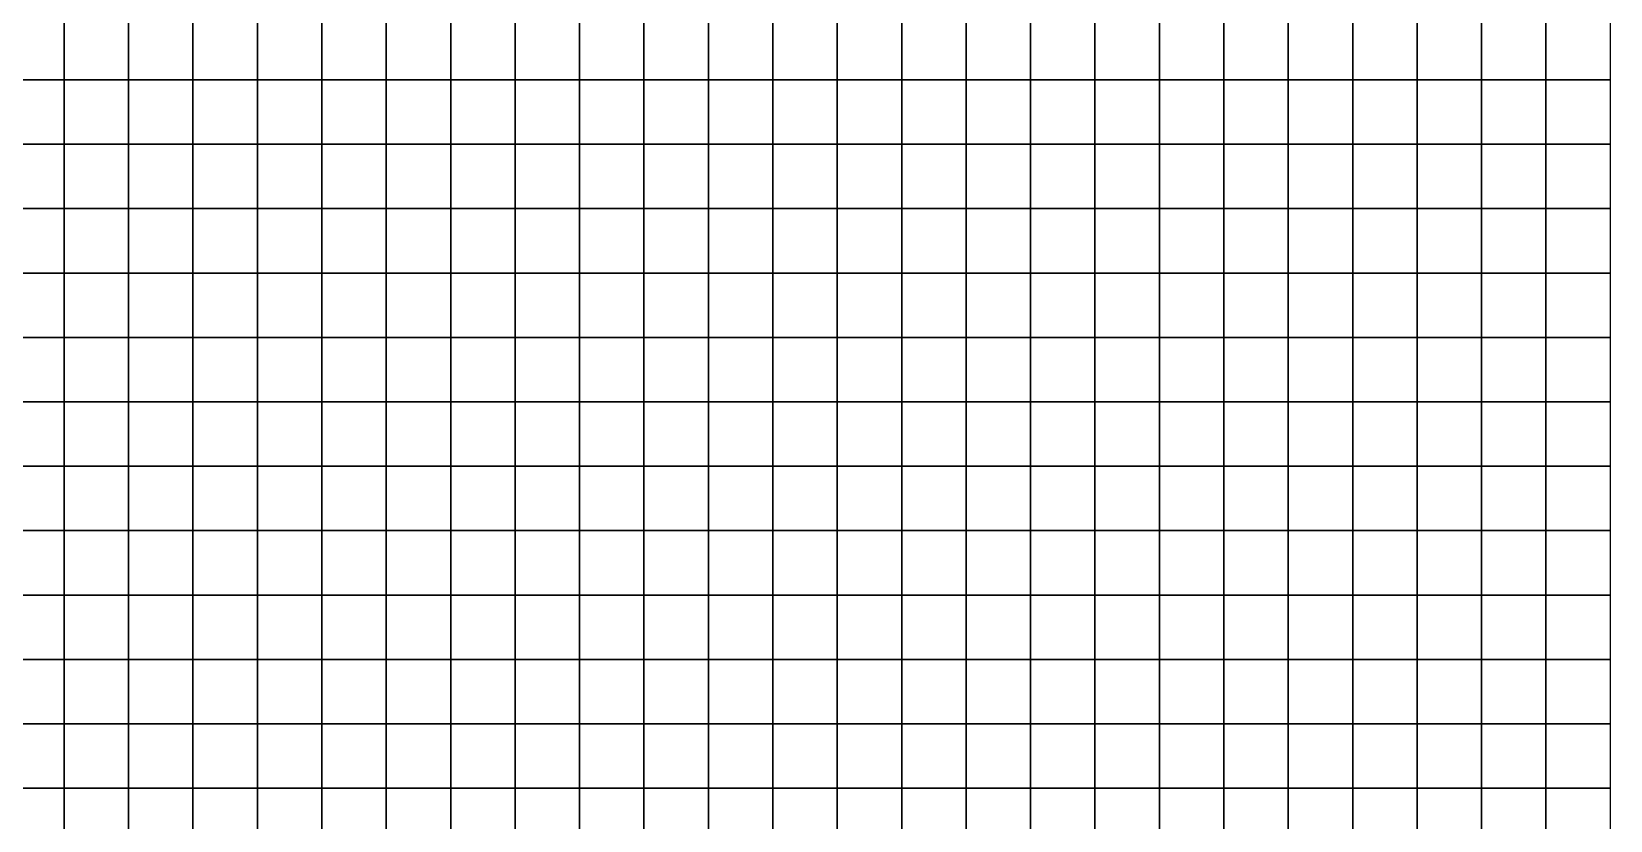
# Model space of a CAD drawing. Extents: x -32000 to 32000, y -32000 to 32000.
# Drawn here: x 16317 to 32000, y 320 to 8160 of the extents above; entities that cross this region are included whole.
import ezdxf

# ---------------------------------------------------------------- set-up
doc = ezdxf.new("R2010")
doc.units = 0

msp = doc.modelspace()

# ---------------------------------------------------------------- linework, layer by layer
at = {"color": 1}
for points in [[(16000, 7680, 3093.4929), (16640, 7680, 2889.9832), (16640, 8320, 2505.9417), (16000, 8320, 2800.2703)], [(16640, 7680, 2889.9832), (17280, 7680, 3059.7493), (17280, 8320, 2674.0786), (16640, 8320, 2505.9417)], [(17280, 7680, 3059.7493), (17920, 7680, 3269.8997), (17920, 8320, 2942.8486), (17280, 8320, 2674.0786)], [(17920, 7680, 3269.8997), (18559.9961, 7680, 3678.865), (18559.9961, 8320, 3492.8311), (17920, 8320, 2942.8486)], [(18559.9961, 7680, 3678.865), (19199.9961, 7680, 3844.0056), (19199.9961, 8320, 3771.1082), (18559.9961, 8320, 3492.8311)], [(19199.9961, 7680, 3844.0056), (19840, 7680, 3433.916), (19840, 8320, 3321.3596), (19199.9961, 8320, 3771.1082)], [(19840, 7680, 3433.916), (20480, 7680, 2973.2539), (20480, 8320, 2767.0532), (19840, 8320, 3321.3596)], [(20480, 7680, 2973.2539), (21120, 7680, 2612.6199), (21120, 8320, 2529.574), (20480, 8320, 2767.0532)], [(21120, 7680, 2612.6199), (21760, 7680, 2543.7842), (21760, 8320, 2479.6438), (21120, 8320, 2529.574)], [(21760, 7680, 2543.7842), (22399.9961, 7680, 2499.4197), (22399.9961, 8320, 2449.3975), (21760, 8320, 2479.6438)], [(22399.9961, 7680, 2499.4197), (23039.9961, 7680, 2487.6443), (23039.9961, 8320, 2443.6008), (22399.9961, 8320, 2449.3975)], [(23039.9961, 7680, 2487.6443), (23680, 7680, 2480.4419), (23680, 8320, 2433.7695), (23039.9961, 8320, 2443.6008)], [(23680, 7680, 2480.4419), (24320, 7680, 2464.709), (24320, 8320, 2423.9792), (23680, 8320, 2433.7695)], [(24320, 7680, 2464.709), (24960, 7680, 2455.1736), (24960, 8320, 2414.8928), (24320, 8320, 2423.9792)], [(24960, 7680, 2455.1736), (25600, 7680, 2446.0779), (25600, 8320, 2402.8506), (24960, 8320, 2414.8928)], [(25600, 7680, 2446.0779), (26239.9961, 7680, 2438.7766), (26239.9961, 8320, 2387.8308), (25600, 8320, 2402.8506)], [(26239.9961, 7680, 2438.7766), (26879.9961, 7680, 2428.677), (26879.9961, 8320, 2379.2102), (26239.9961, 8320, 2387.8308)], [(26879.9961, 7680, 2428.677), (27520, 7680, 2414.4583), (27520, 8320, 2373.6824), (26879.9961, 8320, 2379.2102)], [(27520, 7680, 2414.4583), (28160, 7680, 2470.915), (28160, 8320, 2370.4824), (27520, 8320, 2373.6824)], [(28160, 7680, 2470.915), (28800, 7680, 2427.5305), (28800, 8320, 2367.2825), (28160, 8320, 2370.4824)], [(28800, 7680, 2427.5305), (29440, 7680, 2093.0466), (29440, 8320, 2089.7085), (28800, 8320, 2367.2825)], [(29440, 7680, 2093.0466), (30079.9961, 7680, 1810.8107), (30079.9961, 8320, 1858.1393), (29440, 8320, 2089.7085)], [(30079.9961, 7680, 1810.8107), (30719.9961, 7680, 1415.3365), (30719.9961, 8320, 1454.7866), (30079.9961, 8320, 1858.1393)], [(30719.9961, 7680, 1415.3365), (31359.9961, 7680, 927.0925), (31359.9961, 8320, 912.7002), (30719.9961, 8320, 1454.7866)], [(31359.9961, 7680, 927.0925), (32000, 7680), (32000, 8320), (31359.9961, 8320, 912.7002)], [(16000, 7040, 3649.9736), (16640, 7040, 3476.21), (16640, 7680, 2889.9832), (16000, 7680, 3093.4929)], [(16640, 7040, 3476.21), (17280, 7040, 3523.8762), (17280, 7680, 3059.7493), (16640, 7680, 2889.9832)], [(17280, 7040, 3523.8762), (17920, 7040, 3617.0581), (17920, 7680, 3269.8997), (17280, 7680, 3059.7493)], [(17920, 7040, 3617.0581), (18559.9961, 7040, 3828.3455), (18559.9961, 7680, 3678.865), (17920, 7680, 3269.8997)], [(18559.9961, 7040, 3828.3455), (19199.9961, 7040, 4100.8579), (19199.9961, 7680, 3844.0056), (18559.9961, 7680, 3678.865)], [(19199.9961, 7040, 4100.8579), (19840, 7040, 3877.3521), (19840, 7680, 3433.916), (19199.9961, 7680, 3844.0056)], [(19840, 7040, 3877.3521), (20480, 7040, 3337.9883), (20480, 7680, 2973.2539), (19840, 7680, 3433.916)], [(20480, 7040, 3337.9883), (21120, 7040, 2783.8218), (21120, 7680, 2612.6199), (20480, 7680, 2973.2539)], [(21120, 7040, 2783.8218), (21760, 7040, 2633.0178), (21760, 7680, 2543.7842), (21120, 7680, 2612.6199)], [(21760, 7040, 2633.0178), (22399.9961, 7040, 2675.5576), (22399.9961, 7680, 2499.4197), (21760, 7680, 2543.7842)], [(22399.9961, 7040, 2675.5576), (23039.9961, 7040, 2700.1135), (23039.9961, 7680, 2487.6443), (22399.9961, 7680, 2499.4197)], [(23039.9961, 7040, 2700.1135), (23680, 7040, 2646.804), (23680, 7680, 2480.4419), (23039.9961, 7680, 2487.6443)], [(23680, 7040, 2646.804), (24320, 7040, 2537.5339), (24320, 7680, 2464.709), (23680, 7680, 2480.4419)], [(24320, 7040, 2537.5339), (24960, 7040, 2480.5693), (24960, 7680, 2455.1736), (24320, 7680, 2464.709)], [(24960, 7040, 2480.5693), (25600, 7040, 2471.0068), (25600, 7680, 2446.0779), (24960, 7680, 2455.1736)], [(25600, 7040, 2471.0068), (26239.9961, 7040, 2454.9521), (26239.9961, 7680, 2438.7766), (25600, 7680, 2446.0779)], [(26239.9961, 7040, 2454.9521), (26879.9961, 7040, 2433.9258), (26879.9961, 7680, 2428.677), (26239.9961, 7680, 2438.7766)], [(26879.9961, 7040, 2433.9258), (27520, 7040, 2417.6582), (27520, 7680, 2414.4583), (26879.9961, 7680, 2428.677)], [(27520, 7040, 2417.6582), (28160, 7040, 2544.4097), (28160, 7680, 2470.915), (27520, 7680, 2414.4583)], [(28160, 7040, 2544.4097), (28800, 7040, 2542.0535), (28800, 7680, 2427.5305), (28160, 7680, 2470.915)], [(28800, 7040, 2542.0535), (29440, 7040, 2142.78), (29440, 7680, 2093.0466), (28800, 7680, 2427.5305)], [(29440, 7040, 2142.78), (30079.9961, 7040, 1770.405), (30079.9961, 7680, 1810.8107), (29440, 7680, 2093.0466)], [(30079.9961, 7040, 1770.405), (30719.9961, 7040, 1396.478), (30719.9961, 7680, 1415.3365), (30079.9961, 7680, 1810.8107)], [(30719.9961, 7040, 1396.478), (31359.9961, 7040, 932.2003), (31359.9961, 7680, 927.0925), (30719.9961, 7680, 1415.3365)], [(31359.9961, 7040, 932.2003), (32000, 7040), (32000, 7680), (31359.9961, 7680, 927.0925)], [(16000, 6399.9961, 4071.1792), (16640, 6399.9961, 3935.9023), (16640, 7040, 3476.21), (16000, 7040, 3649.9736)], [(16640, 6399.9961, 3935.9023), (17280, 6399.9961, 3857.561), (17280, 7040, 3523.8762), (16640, 7040, 3476.21)], [(17280, 6399.9961, 3857.561), (17920, 6399.9961, 3893.5593), (17920, 7040, 3617.0581), (17280, 7040, 3523.8762)], [(17920, 6399.9961, 3893.5593), (18559.9961, 6399.9961, 4115.1021), (18559.9961, 7040, 3828.3455), (17920, 7040, 3617.0581)], [(18559.9961, 6399.9961, 4115.1021), (19199.9961, 6399.9961, 4505.5498), (19199.9961, 7040, 4100.8579), (18559.9961, 7040, 3828.3455)], [(19199.9961, 6399.9961, 4505.5498), (19840, 6399.9961, 4360.0488), (19840, 7040, 3877.3521), (19199.9961, 7040, 4100.8579)], [(19840, 6399.9961, 4360.0488), (20480, 6399.9961, 3848.1079), (20480, 7040, 3337.9883), (19840, 7040, 3877.3521)], [(20480, 6399.9961, 3848.1079), (21120, 6399.9961, 3205.0999), (21120, 7040, 2783.8218), (20480, 7040, 3337.9883)], [(21120, 6399.9961, 3205.0999), (21760, 6399.9961, 2838.5352), (21760, 7040, 2633.0178), (21120, 7040, 2783.8218)], [(21760, 6399.9961, 2838.5352), (22399.9961, 6399.9961, 2995.8857), (22399.9961, 7040, 2675.5576), (21760, 7040, 2633.0178)], [(22399.9961, 6399.9961, 2995.8857), (23039.9961, 6399.9961, 3107.5286), (23039.9961, 7040, 2700.1135), (22399.9961, 7040, 2675.5576)], [(23039.9961, 6399.9961, 3107.5286), (23680, 6399.9961, 3026.5208), (23680, 7040, 2646.804), (23039.9961, 7040, 2700.1135)], [(23680, 6399.9961, 3026.5208), (24320, 6399.9961, 2818.9795), (24320, 7040, 2537.5339), (23680, 7040, 2646.804)], [(24320, 6399.9961, 2818.9795), (24960, 6399.9961, 2635.4087), (24960, 7040, 2480.5693), (24320, 7040, 2537.5339)], [(24960, 6399.9961, 2635.4087), (25600, 6399.9961, 2540.4968), (25600, 7040, 2471.0068), (24960, 7040, 2480.5693)], [(25600, 6399.9961, 2540.4968), (26239.9961, 6399.9961, 2447.3135), (26239.9961, 7040, 2454.9521), (25600, 7040, 2471.0068)], [(26239.9961, 6399.9961, 2447.3135), (26879.9961, 6399.9961, 2422.1836), (26879.9961, 7040, 2433.9258), (26239.9961, 7040, 2454.9521)], [(26879.9961, 6399.9961, 2422.1836), (27520, 6399.9961, 2458.6692), (27520, 7040, 2417.6582), (26879.9961, 7040, 2433.9258)], [(27520, 6399.9961, 2458.6692), (28160, 6399.9961, 2547.3301), (28160, 7040, 2544.4097), (27520, 7040, 2417.6582)], [(28160, 6399.9961, 2547.3301), (28800, 6399.9961, 2461.8828), (28800, 7040, 2542.0535), (28160, 7040, 2544.4097)], [(28800, 6399.9961, 2461.8828), (29440, 6399.9961, 2103.1179), (29440, 7040, 2142.78), (28800, 7040, 2542.0535)], [(29440, 6399.9961, 2103.1179), (30079.9961, 6399.9961, 1790.1945), (30079.9961, 7040, 1770.405), (29440, 7040, 2142.78)], [(30079.9961, 6399.9961, 1790.1945), (30719.9961, 6399.9961, 1544.521), (30719.9961, 7040, 1396.478), (30079.9961, 7040, 1770.405)], [(30719.9961, 6399.9961, 1544.521), (31359.9961, 6399.9961, 1285.8094), (31359.9961, 7040, 932.2003), (30719.9961, 7040, 1396.478)], [(31359.9961, 6399.9961, 1285.8094), (32000, 6399.9961), (32000, 7040), (31359.9961, 7040, 932.2003)], [(16000, 5760, 4041.813), (16640, 5760, 4077.7688), (16640, 6399.9961, 3935.9023), (16000, 6399.9961, 4071.1792)], [(16640, 5760, 4077.7688), (17280, 5760, 4175.4854), (17280, 6399.9961, 3857.561), (16640, 6399.9961, 3935.9023)], [(17280, 5760, 4175.4854), (17920, 5760, 4285.353), (17920, 6399.9961, 3893.5593), (17280, 6399.9961, 3857.561)], [(17920, 5760, 4285.353), (18559.9961, 5760, 4467.0156), (18559.9961, 6399.9961, 4115.1021), (17920, 6399.9961, 3893.5593)], [(18559.9961, 5760, 4467.0156), (19199.9961, 5760, 4683.2837), (19199.9961, 6399.9961, 4505.5498), (18559.9961, 6399.9961, 4115.1021)], [(19199.9961, 5760, 4683.2837), (19840, 5760, 4682.0244), (19840, 6399.9961, 4360.0488), (19199.9961, 6399.9961, 4505.5498)], [(19840, 5760, 4682.0244), (20480, 5760, 4345.1187), (20480, 6399.9961, 3848.1079), (19840, 6399.9961, 4360.0488)], [(20480, 5760, 4345.1187), (21120, 5760, 3626.7361), (21120, 6399.9961, 3205.0999), (20480, 6399.9961, 3848.1079)], [(21120, 5760, 3626.7361), (21760, 5760, 3104.1287), (21760, 6399.9961, 2838.5352), (21120, 6399.9961, 3205.0999)], [(21760, 5760, 3104.1287), (22399.9961, 5760, 3221.4409), (22399.9961, 6399.9961, 2995.8857), (21760, 6399.9961, 2838.5352)], [(22399.9961, 5760, 3221.4409), (23039.9961, 5760, 3350.2297), (23039.9961, 6399.9961, 3107.5286), (22399.9961, 6399.9961, 2995.8857)], [(23039.9961, 5760, 3350.2297), (23680, 5760, 3244.6201), (23680, 6399.9961, 3026.5208), (23039.9961, 6399.9961, 3107.5286)], [(23680, 5760, 3244.6201), (24320, 5760, 3125.0332), (24320, 6399.9961, 2818.9795), (23680, 6399.9961, 3026.5208)], [(24320, 5760, 3125.0332), (24960, 5760, 2948.4954), (24960, 6399.9961, 2635.4087), (24320, 6399.9961, 2818.9795)], [(24960, 5760, 2948.4954), (25600, 5760, 2649.6924), (25600, 6399.9961, 2540.4968), (24960, 6399.9961, 2635.4087)], [(25600, 5760, 2649.6924), (26239.9961, 5760, 2448.2747), (26239.9961, 6399.9961, 2447.3135), (25600, 6399.9961, 2540.4968)], [(26239.9961, 5760, 2448.2747), (26879.9961, 5760, 2502.2517), (26879.9961, 6399.9961, 2422.1836), (26239.9961, 6399.9961, 2447.3135)], [(26879.9961, 5760, 2502.2517), (27520, 5760, 2674.0056), (27520, 6399.9961, 2458.6692), (26879.9961, 6399.9961, 2422.1836)], [(27520, 5760, 2674.0056), (28160, 5760, 2652.4436), (28160, 6399.9961, 2547.3301), (27520, 6399.9961, 2458.6692)], [(28160, 5760, 2652.4436), (28800, 5760, 2376.219), (28800, 6399.9961, 2461.8828), (28160, 6399.9961, 2547.3301)], [(28800, 5760, 2376.219), (29440, 5760, 2242.3979), (29440, 6399.9961, 2103.1179), (28800, 6399.9961, 2461.8828)], [(29440, 5760, 2242.3979), (30079.9961, 5760, 2132.5361), (30079.9961, 6399.9961, 1790.1945), (29440, 6399.9961, 2103.1179)], [(30079.9961, 5760, 2132.5361), (30719.9961, 5760, 1912.3524), (30719.9961, 6399.9961, 1544.521), (30079.9961, 6399.9961, 1790.1945)], [(30719.9961, 5760, 1912.3524), (31359.9961, 5760, 1664.4063), (31359.9961, 6399.9961, 1285.8094), (30719.9961, 6399.9961, 1544.521)], [(31359.9961, 5760, 1664.4063), (32000, 5760), (32000, 6399.9961), (31359.9961, 6399.9961, 1285.8094)], [(16000, 5120, 3847.155), (16640, 5120, 3945.4441), (16640, 5760, 4077.7688), (16000, 5760, 4041.813)], [(16640, 5120, 3945.4441), (17280, 5120, 4170.5767), (17280, 5760, 4175.4854), (16640, 5760, 4077.7688)], [(17280, 5120, 4170.5767), (17920, 5120, 4388.7207), (17920, 5760, 4285.353), (17280, 5760, 4175.4854)], [(17920, 5120, 4388.7207), (18559.9961, 5120, 4561.521), (18559.9961, 5760, 4467.0156), (17920, 5760, 4285.353)], [(18559.9961, 5120, 4561.521), (19199.9961, 5120, 4657.1377), (19199.9961, 5760, 4683.2837), (18559.9961, 5760, 4467.0156)], [(19199.9961, 5120, 4657.1377), (19840, 5120, 4727.8794), (19840, 5760, 4682.0244), (19199.9961, 5760, 4683.2837)], [(19840, 5120, 4727.8794), (20480, 5120, 4634.7803), (20480, 5760, 4345.1187), (19840, 5760, 4682.0244)], [(20480, 5120, 4634.7803), (21120, 5120, 4118.7227), (21120, 5760, 3626.7361), (20480, 5760, 4345.1187)], [(21120, 5120, 4118.7227), (21760, 5120, 3530.6667), (21760, 5760, 3104.1287), (21120, 5760, 3626.7361)], [(21760, 5120, 3530.6667), (22399.9961, 5120, 3405.1963), (22399.9961, 5760, 3221.4409), (21760, 5760, 3104.1287)], [(22399.9961, 5120, 3405.1963), (23039.9961, 5120, 3555.5046), (23039.9961, 5760, 3350.2297), (22399.9961, 5760, 3221.4409)], [(23039.9961, 5120, 3555.5046), (23680, 5120, 3493.7729), (23680, 5760, 3244.6201), (23039.9961, 5760, 3350.2297)], [(23680, 5120, 3493.7729), (24320, 5120, 3464.7285), (24320, 5760, 3125.0332), (23680, 5760, 3244.6201)], [(24320, 5120, 3464.7285), (24960, 5120, 3234.2292), (24960, 5760, 2948.4954), (24320, 5760, 3125.0332)], [(24960, 5120, 3234.2292), (25600, 5120, 2768.8774), (25600, 5760, 2649.6924), (24960, 5760, 2948.4954)], [(25600, 5120, 2768.8774), (26239.9961, 5120, 2661.5813), (26239.9961, 5760, 2448.2747), (25600, 5760, 2649.6924)], [(26239.9961, 5120, 2661.5813), (26879.9961, 5120, 2856.0859), (26879.9961, 5760, 2502.2517), (26239.9961, 5760, 2448.2747)], [(26879.9961, 5120, 2856.0859), (27520, 5120, 3001.126), (27520, 5760, 2674.0056), (26879.9961, 5760, 2502.2517)], [(27520, 5120, 3001.126), (28160, 5120, 2916.228), (28160, 5760, 2652.4436), (27520, 5760, 2674.0056)], [(28160, 5120, 2916.228), (28800, 5120, 2617.3833), (28800, 5760, 2376.219), (28160, 5760, 2652.4436)], [(28800, 5120, 2617.3833), (29440, 5120, 2573.3738), (29440, 5760, 2242.3979), (28800, 5760, 2376.219)], [(29440, 5120, 2573.3738), (30079.9961, 5120, 2552.2219), (30079.9961, 5760, 2132.5361), (29440, 5760, 2242.3979)], [(30079.9961, 5120, 2552.2219), (30719.9961, 5120, 2302.4705), (30719.9961, 5760, 1912.3524), (30079.9961, 5760, 2132.5361)], [(30719.9961, 5120, 2302.4705), (31359.9961, 5120, 1976.4469), (31359.9961, 5760, 1664.4063), (30719.9961, 5760, 1912.3524)], [(31359.9961, 5120, 1976.4469), (32000, 5120), (32000, 5760), (31359.9961, 5760, 1664.4063)], [(16000, 4480, 3809.3091), (16640, 4480, 3837.9722), (16640, 5120, 3945.4441), (16000, 5120, 3847.155)], [(16640, 4480, 3837.9722), (17280, 4480, 4020.1926), (17280, 5120, 4170.5767), (16640, 5120, 3945.4441)], [(17280, 4480, 4020.1926), (17920, 4480, 4271.8853), (17920, 5120, 4388.7207), (17280, 5120, 4170.5767)], [(17920, 4480, 4271.8853), (18559.9961, 4480, 4446.2773), (18559.9961, 5120, 4561.521), (17920, 5120, 4388.7207)], [(18559.9961, 4480, 4446.2773), (19199.9961, 4480, 4609.9111), (19199.9961, 5120, 4657.1377), (18559.9961, 5120, 4561.521)], [(19199.9961, 4480, 4609.9111), (19840, 4480, 4790.0049), (19840, 5120, 4727.8794), (19199.9961, 5120, 4657.1377)], [(19840, 4480, 4790.0049), (20480, 4480, 4895.7217), (20480, 5120, 4634.7803), (19840, 5120, 4727.8794)], [(20480, 4480, 4895.7217), (21120, 4480, 4679.2905), (21120, 5120, 4118.7227), (20480, 5120, 4634.7803)], [(21120, 4480, 4679.2905), (21760, 4480, 4115.3359), (21760, 5120, 3530.6667), (21120, 5120, 4118.7227)], [(21760, 4480, 4115.3359), (22399.9961, 4480, 3749.45), (22399.9961, 5120, 3405.1963), (21760, 5120, 3530.6667)], [(22399.9961, 4480, 3749.45), (23039.9961, 4480, 3802.3091), (23039.9961, 5120, 3555.5046), (22399.9961, 5120, 3405.1963)], [(23039.9961, 4480, 3802.3091), (23680, 4480, 3851.4031), (23680, 5120, 3493.7729), (23039.9961, 5120, 3555.5046)], [(23680, 4480, 3851.4031), (24320, 4480, 3832.8354), (24320, 5120, 3464.7285), (23680, 5120, 3493.7729)], [(24320, 4480, 3832.8354), (24960, 4480, 3385.2749), (24960, 5120, 3234.2292), (24320, 5120, 3464.7285)], [(24960, 4480, 3385.2749), (25600, 4480, 2932.3325), (25600, 5120, 2768.8774), (24960, 5120, 3234.2292)], [(25600, 4480, 2932.3325), (26239.9961, 4480, 2940.6682), (26239.9961, 5120, 2661.5813), (25600, 5120, 2768.8774)], [(26239.9961, 4480, 2940.6682), (26879.9961, 4480, 3273.7615), (26879.9961, 5120, 2856.0859), (26239.9961, 5120, 2661.5813)], [(26879.9961, 4480, 3273.7615), (27520, 4480, 3307.2937), (27520, 5120, 3001.126), (26879.9961, 5120, 2856.0859)], [(27520, 4480, 3307.2937), (28160, 4480, 3245.5959), (28160, 5120, 2916.228), (27520, 5120, 3001.126)], [(28160, 4480, 3245.5959), (28800, 4480, 3128.6604), (28800, 5120, 2617.3833), (28160, 5120, 2916.228)], [(28800, 4480, 3128.6604), (29440, 4480, 2941.9602), (29440, 5120, 2573.3738), (28800, 5120, 2617.3833)], [(29440, 4480, 2941.9602), (30079.9961, 4480, 2937.4456), (30079.9961, 5120, 2552.2219), (29440, 5120, 2573.3738)], [(30079.9961, 4480, 2937.4456), (30719.9961, 4480, 2772.9287), (30719.9961, 5120, 2302.4705), (30079.9961, 5120, 2552.2219)], [(30719.9961, 4480, 2772.9287), (31359.9961, 4480, 2334.9968), (31359.9961, 5120, 1976.4469), (30719.9961, 5120, 2302.4705)], [(31359.9961, 4480, 2334.9968), (32000, 4480), (32000, 5120), (31359.9961, 5120, 1976.4469)], [(16000, 3840, 3810.6345), (16640, 3840, 3840.8691), (16640, 4480, 3837.9722), (16000, 4480, 3809.3091)], [(16640, 3840, 3840.8691), (17280, 3840, 4033.7422), (17280, 4480, 4020.1926), (16640, 4480, 3837.9722)], [(17280, 3840, 4033.7422), (17920, 3840, 4201.7861), (17920, 4480, 4271.8853), (17280, 4480, 4020.1926)], [(17920, 3840, 4201.7861), (18559.9961, 3840, 4237.5845), (18559.9961, 4480, 4446.2773), (17920, 4480, 4271.8853)], [(18559.9961, 3840, 4237.5845), (19199.9961, 3840, 4408.5073), (19199.9961, 4480, 4609.9111), (18559.9961, 4480, 4446.2773)], [(19199.9961, 3840, 4408.5073), (19840, 3840, 4700.5986), (19840, 4480, 4790.0049), (19199.9961, 4480, 4609.9111)], [(19840, 3840, 4700.5986), (20480, 3840, 4965.999), (20480, 4480, 4895.7217), (19840, 4480, 4790.0049)], [(20480, 3840, 4965.999), (21120, 3840, 5023.9526), (21120, 4480, 4679.2905), (20480, 4480, 4895.7217)], [(21120, 3840, 5023.9526), (21760, 3840, 4641.2642), (21760, 4480, 4115.3359), (21120, 4480, 4679.2905)], [(21760, 3840, 4641.2642), (22399.9961, 3840, 4249.1582), (22399.9961, 4480, 3749.45), (21760, 4480, 4115.3359)], [(22399.9961, 3840, 4249.1582), (23039.9961, 3840, 4029.2427), (23039.9961, 4480, 3802.3091), (22399.9961, 4480, 3749.45)], [(23039.9961, 3840, 4029.2427), (23680, 3840, 4104.2046), (23680, 4480, 3851.4031), (23039.9961, 4480, 3802.3091)], [(23680, 3840, 4104.2046), (24320, 3840, 4136.4966), (24320, 4480, 3832.8354), (23680, 4480, 3851.4031)], [(24320, 3840, 4136.4966), (24960, 3840, 3716.9507), (24960, 4480, 3385.2749), (24320, 4480, 3832.8354)], [(24960, 3840, 3716.9507), (25600, 3840, 3440.3369), (25600, 4480, 2932.3325), (24960, 4480, 3385.2749)], [(25600, 3840, 3440.3369), (26239.9961, 3840, 3386.1211), (26239.9961, 4480, 2940.6682), (25600, 4480, 2932.3325)], [(26239.9961, 3840, 3386.1211), (26879.9961, 3840, 3684.3572), (26879.9961, 4480, 3273.7615), (26239.9961, 4480, 2940.6682)], [(26879.9961, 3840, 3684.3572), (27520, 3840, 3636.2788), (27520, 4480, 3307.2937), (26879.9961, 4480, 3273.7615)], [(27520, 3840, 3636.2788), (28160, 3840, 3551.604), (28160, 4480, 3245.5959), (27520, 4480, 3307.2937)], [(28160, 3840, 3551.604), (28800, 3840, 3502.5891), (28800, 4480, 3128.6604), (28160, 4480, 3245.5959)], [(28800, 3840, 3502.5891), (29440, 3840, 3262.9543), (29440, 4480, 2941.9602), (28800, 4480, 3128.6604)], [(29440, 3840, 3262.9543), (30079.9961, 3840, 3234.6606), (30079.9961, 4480, 2937.4456), (29440, 4480, 2941.9602)], [(30079.9961, 3840, 3234.6606), (30719.9961, 3840, 3248.7095), (30719.9961, 4480, 2772.9287), (30079.9961, 4480, 2937.4456)], [(30719.9961, 3840, 3248.7095), (31359.9961, 3840, 3076.3064), (31359.9961, 4480, 2334.9968), (30719.9961, 4480, 2772.9287)], [(31359.9961, 3840, 3076.3064), (32000, 3840), (32000, 4480), (31359.9961, 4480, 2334.9968)], [(16000, 3200, 3850.5791), (16640, 3200, 3888.5032), (16640, 3840, 3840.8691), (16000, 3840, 3810.6345)], [(16640, 3200, 3888.5032), (17280, 3200, 4070.0298), (17280, 3840, 4033.7422), (16640, 3840, 3840.8691)], [(17280, 3200, 4070.0298), (17920, 3200, 4124.7007), (17920, 3840, 4201.7861), (17280, 3840, 4033.7422)], [(17920, 3200, 4124.7007), (18559.9961, 3200, 4127.9009), (18559.9961, 3840, 4237.5845), (17920, 3840, 4201.7861)], [(18559.9961, 3200, 4127.9009), (19199.9961, 3200, 4391.9727), (19199.9961, 3840, 4408.5073), (18559.9961, 3840, 4237.5845)], [(19199.9961, 3200, 4391.9727), (19840, 3200, 4760.6123), (19840, 3840, 4700.5986), (19199.9961, 3840, 4408.5073)], [(19840, 3200, 4760.6123), (20480, 3200, 4917.4121), (20480, 3840, 4965.999), (19840, 3840, 4700.5986)], [(20480, 3200, 4917.4121), (21120, 3200, 5079.186), (21120, 3840, 5023.9526), (20480, 3840, 4965.999)], [(21120, 3200, 5079.186), (21760, 3200, 4950.7349), (21760, 3840, 4641.2642), (21120, 3840, 5023.9526)], [(21760, 3200, 4950.7349), (22399.9961, 3200, 4674.605), (22399.9961, 3840, 4249.1582), (21760, 3840, 4641.2642)], [(22399.9961, 3200, 4674.605), (23039.9961, 3200, 4475.707), (23039.9961, 3840, 4029.2427), (22399.9961, 3840, 4249.1582)], [(23039.9961, 3200, 4475.707), (23680, 3200, 4434.3442), (23680, 3840, 4104.2046), (23039.9961, 3840, 4029.2427)], [(23680, 3200, 4434.3442), (24320, 3200, 4392.3398), (24320, 3840, 4136.4966), (23680, 3840, 4104.2046)], [(24320, 3200, 4392.3398), (24960, 3200, 4198.1602), (24960, 3840, 3716.9507), (24320, 3840, 4136.4966)], [(24960, 3200, 4198.1602), (25600, 3200, 4114.4248), (25600, 3840, 3440.3369), (24960, 3840, 3716.9507)], [(25600, 3200, 4114.4248), (26239.9961, 3200, 3945.1382), (26239.9961, 3840, 3386.1211), (25600, 3840, 3440.3369)], [(26239.9961, 3200, 3945.1382), (26879.9961, 3200, 3956.6306), (26879.9961, 3840, 3684.3572), (26239.9961, 3840, 3386.1211)], [(26879.9961, 3200, 3956.6306), (27520, 3200, 3868.5386), (27520, 3840, 3636.2788), (26879.9961, 3840, 3684.3572)], [(27520, 3200, 3868.5386), (28160, 3200, 3789.0664), (28160, 3840, 3551.604), (27520, 3840, 3636.2788)], [(28160, 3200, 3789.0664), (28800, 3200, 3646.9121), (28800, 3840, 3502.5891), (28160, 3840, 3551.604)], [(28800, 3200, 3646.9121), (29440, 3200, 3389.3481), (29440, 3840, 3262.9543), (28800, 3840, 3502.5891)], [(29440, 3200, 3389.3481), (30079.9961, 3200, 3355.8804), (30079.9961, 3840, 3234.6606), (29440, 3840, 3262.9543)], [(30079.9961, 3200, 3355.8804), (30719.9961, 3200, 3511.5317), (30719.9961, 3840, 3248.7095), (30079.9961, 3840, 3234.6606)], [(30719.9961, 3200, 3511.5317), (31359.9961, 3200, 3708.3477), (31359.9961, 3840, 3076.3064), (30719.9961, 3840, 3248.7095)], [(31359.9961, 3200, 3708.3477), (32000, 3200), (32000, 3840), (31359.9961, 3840, 3076.3064)], [(16000, 2559.9961, 3955.6191), (16640, 2559.9961, 3968.0752), (16640, 3200, 3888.5032), (16000, 3200, 3850.5791)], [(16640, 2559.9961, 3968.0752), (17280, 2559.9961, 4221.1782), (17280, 3200, 4070.0298), (16640, 3200, 3888.5032)], [(17280, 2559.9961, 4221.1782), (17920, 2559.9961, 4235.0317), (17920, 3200, 4124.7007), (17280, 3200, 4070.0298)], [(17920, 2559.9961, 4235.0317), (18559.9961, 2559.9961, 4173.6631), (18559.9961, 3200, 4127.9009), (17920, 3200, 4124.7007)], [(18559.9961, 2559.9961, 4173.6631), (19199.9961, 2559.9961, 4540.1689), (19199.9961, 3200, 4391.9727), (18559.9961, 3200, 4127.9009)], [(19199.9961, 2559.9961, 4540.1689), (19840, 2559.9961, 4894.5757), (19840, 3200, 4760.6123), (19199.9961, 3200, 4391.9727)], [(19840, 2559.9961, 4894.5757), (20480, 2559.9961, 4887.9805), (20480, 3200, 4917.4121), (19840, 3200, 4760.6123)], [(20480, 2559.9961, 4887.9805), (21120, 2559.9961, 5017.5796), (21120, 3200, 5079.186), (20480, 3200, 4917.4121)], [(21120, 2559.9961, 5017.5796), (21760, 2559.9961, 5029.8633), (21760, 3200, 4950.7349), (21120, 3200, 5079.186)], [(21760, 2559.9961, 5029.8633), (22399.9961, 2559.9961, 4893.6523), (22399.9961, 3200, 4674.605), (21760, 3200, 4950.7349)], [(22399.9961, 2559.9961, 4893.6523), (23039.9961, 2559.9961, 4870.9829), (23039.9961, 3200, 4475.707), (22399.9961, 3200, 4674.605)], [(23039.9961, 2559.9961, 4870.9829), (23680, 2559.9961, 4735.4131), (23680, 3200, 4434.3442), (23039.9961, 3200, 4475.707)], [(23680, 2559.9961, 4735.4131), (24320, 2559.9961, 4562.5596), (24320, 3200, 4392.3398), (23680, 3200, 4434.3442)], [(24320, 2559.9961, 4562.5596), (24960, 2559.9961, 4407.8223), (24960, 3200, 4198.1602), (24320, 3200, 4392.3398)], [(24960, 2559.9961, 4407.8223), (25600, 2559.9961, 4311.5986), (25600, 3200, 4114.4248), (24960, 3200, 4198.1602)], [(25600, 2559.9961, 4311.5986), (26239.9961, 2559.9961, 4114.9019), (26239.9961, 3200, 3945.1382), (25600, 3200, 4114.4248)], [(26239.9961, 2559.9961, 4114.9019), (26879.9961, 2559.9961, 3976.1929), (26879.9961, 3200, 3956.6306), (26239.9961, 3200, 3945.1382)], [(26879.9961, 2559.9961, 3976.1929), (27520, 2559.9961, 3945.5044), (27520, 3200, 3868.5386), (26879.9961, 3200, 3956.6306)], [(27520, 2559.9961, 3945.5044), (28160, 2559.9961, 3933.8174), (28160, 3200, 3789.0664), (27520, 3200, 3868.5386)], [(28160, 2559.9961, 3933.8174), (28800, 2559.9961, 3781.5662), (28800, 3200, 3646.9121), (28160, 3200, 3789.0664)], [(28800, 2559.9961, 3781.5662), (29440, 2559.9961, 3465.1118), (29440, 3200, 3389.3481), (28800, 3200, 3646.9121)], [(29440, 2559.9961, 3465.1118), (30079.9961, 2559.9961, 3359.0806), (30079.9961, 3200, 3355.8804), (29440, 3200, 3389.3481)], [(30079.9961, 2559.9961, 3359.0806), (30719.9961, 2559.9961, 3507.55), (30719.9961, 3200, 3511.5317), (30079.9961, 3200, 3355.8804)], [(30719.9961, 2559.9961, 3507.55), (31359.9961, 2559.9961, 3729.6375), (31359.9961, 3200, 3708.3477), (30719.9961, 3200, 3511.5317)], [(31359.9961, 2559.9961, 3729.6375), (32000, 2559.9961), (32000, 3200), (31359.9961, 3200, 3708.3477)], [(16000, 1920, 4060.9436), (16640, 1920, 4021.2124), (16640, 2559.9961, 3968.0752), (16000, 2559.9961, 3955.6191)], [(16640, 1920, 4021.2124), (17280, 1920, 4273.4297), (17280, 2559.9961, 4221.1782), (16640, 2559.9961, 3968.0752)], [(17280, 1920, 4273.4297), (17920, 1920, 4424.8965), (17920, 2559.9961, 4235.0317), (17280, 2559.9961, 4221.1782)], [(17920, 1920, 4424.8965), (18559.9961, 1920, 4423.0283), (18559.9961, 2559.9961, 4173.6631), (17920, 2559.9961, 4235.0317)], [(18559.9961, 1920, 4423.0283), (19199.9961, 1920, 4658.7788), (19199.9961, 2559.9961, 4540.1689), (18559.9961, 2559.9961, 4173.6631)], [(19199.9961, 1920, 4658.7788), (19840, 1920, 4906.5859), (19840, 2559.9961, 4894.5757), (19199.9961, 2559.9961, 4540.1689)], [(19840, 1920, 4906.5859), (20480, 1920, 4864.353), (20480, 2559.9961, 4887.9805), (19840, 2559.9961, 4894.5757)], [(20480, 1920, 4864.353), (21120, 1920, 4899.9746), (21120, 2559.9961, 5017.5796), (20480, 2559.9961, 4887.9805)], [(21120, 1920, 4899.9746), (21760, 1920, 5082.1924), (21760, 2559.9961, 5029.8633), (21120, 2559.9961, 5017.5796)], [(21760, 1920, 5082.1924), (22399.9961, 1920, 5063.5786), (22399.9961, 2559.9961, 4893.6523), (21760, 2559.9961, 5029.8633)], [(22399.9961, 1920, 5063.5786), (23039.9961, 1920, 4902.4937), (23039.9961, 2559.9961, 4870.9829), (22399.9961, 2559.9961, 4893.6523)], [(23039.9961, 1920, 4902.4937), (23680, 1920, 4759.1143), (23680, 2559.9961, 4735.4131), (23039.9961, 2559.9961, 4870.9829)], [(23680, 1920, 4759.1143), (24320, 1920, 4703.293), (24320, 2559.9961, 4562.5596), (23680, 2559.9961, 4735.4131)], [(24320, 1920, 4703.293), (24960, 1920, 4567.1606), (24960, 2559.9961, 4407.8223), (24320, 2559.9961, 4562.5596)], [(24960, 1920, 4567.1606), (25600, 1920, 4388.4609), (25600, 2559.9961, 4311.5986), (24960, 2559.9961, 4407.8223)], [(25600, 1920, 4388.4609), (26239.9961, 1920, 4184.9321), (26239.9961, 2559.9961, 4114.9019), (25600, 2559.9961, 4311.5986)], [(26239.9961, 1920, 4184.9321), (26879.9961, 1920, 4072.3389), (26879.9961, 2559.9961, 3976.1929), (26239.9961, 2559.9961, 4114.9019)], [(26879.9961, 1920, 4072.3389), (27520, 1920, 4054.7107), (27520, 2559.9961, 3945.5044), (26879.9961, 2559.9961, 3976.1929)], [(27520, 1920, 4054.7107), (28160, 1920, 3986.2319), (28160, 2559.9961, 3933.8174), (27520, 2559.9961, 3945.5044)], [(28160, 1920, 3986.2319), (28800, 1920, 3979.1519), (28800, 2559.9961, 3781.5662), (28160, 2559.9961, 3933.8174)], [(28800, 1920, 3979.1519), (29440, 1920, 3688.8862), (29440, 2559.9961, 3465.1118), (28800, 2559.9961, 3781.5662)], [(29440, 1920, 3688.8862), (30079.9961, 1920, 3526.4182), (30079.9961, 2559.9961, 3359.0806), (29440, 2559.9961, 3465.1118)], [(30079.9961, 1920, 3526.4182), (30719.9961, 1920, 3694.1025), (30719.9961, 2559.9961, 3507.55), (30079.9961, 2559.9961, 3359.0806)], [(30719.9961, 1920, 3694.1025), (31359.9961, 1920, 3923.0278), (31359.9961, 2559.9961, 3729.6375), (30719.9961, 2559.9961, 3507.55)], [(31359.9961, 1920, 3923.0278), (32000, 1920), (32000, 2559.9961), (31359.9961, 2559.9961, 3729.6375)], [(16000, 1280, 3994.5828), (16640, 1280, 3946.5083), (16640, 1920, 4021.2124), (16000, 1920, 4060.9436)], [(16640, 1280, 3946.5083), (17280, 1280, 4062.4106), (17280, 1920, 4273.4297), (16640, 1920, 4021.2124)], [(17280, 1280, 4062.4106), (17920, 1280, 4408.6523), (17920, 1920, 4424.8965), (17280, 1920, 4273.4297)], [(17920, 1280, 4408.6523), (18559.9961, 1280, 4650.1675), (18559.9961, 1920, 4423.0283), (17920, 1920, 4424.8965)], [(18559.9961, 1280, 4650.1675), (19199.9961, 1280, 4660.9941), (19199.9961, 1920, 4658.7788), (18559.9961, 1920, 4423.0283)], [(19199.9961, 1280, 4660.9941), (19840, 1280, 4710.0034), (19840, 1920, 4906.5859), (19199.9961, 1920, 4658.7788)], [(19840, 1280, 4710.0034), (20480, 1280, 4756.7373), (20480, 1920, 4864.353), (19840, 1920, 4906.5859)], [(20480, 1280, 4756.7373), (21120, 1280, 4934.3184), (21120, 1920, 4899.9746), (20480, 1920, 4864.353)], [(21120, 1280, 4934.3184), (21760, 1280, 5194.9761), (21760, 1920, 5082.1924), (21120, 1920, 4899.9746)], [(21760, 1280, 5194.9761), (22399.9961, 1280, 5122.1812), (22399.9961, 1920, 5063.5786), (21760, 1920, 5082.1924)], [(22399.9961, 1280, 5122.1812), (23039.9961, 1280, 4818.5903), (23039.9961, 1920, 4902.4937), (22399.9961, 1920, 5063.5786)], [(23039.9961, 1280, 4818.5903), (23680, 1280, 4674.9155), (23680, 1920, 4759.1143), (23039.9961, 1920, 4902.4937)], [(23680, 1280, 4674.9155), (24320, 1280, 4708.1484), (24320, 1920, 4703.293), (23680, 1920, 4759.1143)], [(24320, 1280, 4708.1484), (24960, 1280, 4652.8481), (24960, 1920, 4567.1606), (24320, 1920, 4703.293)], [(24960, 1280, 4652.8481), (25600, 1280, 4527.0952), (25600, 1920, 4388.4609), (24960, 1920, 4567.1606)], [(25600, 1280, 4527.0952), (26239.9961, 1280, 4365.4473), (26239.9961, 1920, 4184.9321), (25600, 1920, 4388.4609)], [(26239.9961, 1280, 4365.4473), (26879.9961, 1280, 4326.1943), (26879.9961, 1920, 4072.3389), (26239.9961, 1920, 4184.9321)], [(26879.9961, 1280, 4326.1943), (27520, 1280, 4345.8687), (27520, 1920, 4054.7107), (26879.9961, 1920, 4072.3389)], [(27520, 1280, 4345.8687), (28160, 1280, 4220.8911), (28160, 1920, 3986.2319), (27520, 1920, 4054.7107)], [(28160, 1280, 4220.8911), (28800, 1280, 4245.8574), (28800, 1920, 3979.1519), (28160, 1920, 3986.2319)], [(28800, 1280, 4245.8574), (29440, 1280, 4109.7095), (29440, 1920, 3688.8862), (28800, 1920, 3979.1519)], [(29440, 1280, 4109.7095), (30079.9961, 1280, 3997.3037), (30079.9961, 1920, 3526.4182), (29440, 1920, 3688.8862)], [(30079.9961, 1280, 3997.3037), (30719.9961, 1280, 4070.2805), (30719.9961, 1920, 3694.1025), (30079.9961, 1920, 3526.4182)], [(30719.9961, 1280, 4070.2805), (31359.9961, 1280, 4120.9741), (31359.9961, 1920, 3923.0278), (30719.9961, 1920, 3694.1025)], [(31359.9961, 1280, 4120.9741), (32000, 1280), (32000, 1920), (31359.9961, 1920, 3923.0278)], [(16000, 640, 3910.0476), (16640, 640, 3885.1609), (16640, 1280, 3946.5083), (16000, 1280, 3994.5828)], [(16640, 640, 3885.1609), (17280, 640, 3921.0095), (17280, 1280, 4062.4106), (16640, 1280, 3946.5083)], [(17280, 640, 3921.0095), (17920, 640, 4189.1973), (17920, 1280, 4408.6523), (17280, 1280, 4062.4106)], [(17920, 640, 4189.1973), (18559.9961, 640, 4487.8428), (18559.9961, 1280, 4650.1675), (17920, 1280, 4408.6523)], [(18559.9961, 640, 4487.8428), (19199.9961, 640, 4493.7246), (19199.9961, 1280, 4660.9941), (18559.9961, 1280, 4650.1675)], [(19199.9961, 640, 4493.7246), (19840, 640, 4506.8218), (19840, 1280, 4710.0034), (19199.9961, 1280, 4660.9941)], [(19840, 640, 4506.8218), (20480, 640, 4654.8364), (20480, 1280, 4756.7373), (19840, 1280, 4710.0034)], [(20480, 640, 4654.8364), (21120, 640, 5037.5024), (21120, 1280, 4934.3184), (20480, 1280, 4756.7373)], [(21120, 640, 5037.5024), (21760, 640, 5169.2852), (21760, 1280, 5194.9761), (21120, 1280, 4934.3184)], [(21760, 640, 5169.2852), (22399.9961, 640, 4999.0972), (22399.9961, 1280, 5122.1812), (21760, 1280, 5194.9761)], [(22399.9961, 640, 4999.0972), (23039.9961, 640, 4810.1055), (23039.9961, 1280, 4818.5903), (22399.9961, 1280, 5122.1812)], [(23039.9961, 640, 4810.1055), (23680, 640, 4692.1636), (23680, 1280, 4674.9155), (23039.9961, 1280, 4818.5903)], [(23680, 640, 4692.1636), (24320, 640, 4657.811), (24320, 1280, 4708.1484), (23680, 1280, 4674.9155)], [(24320, 640, 4657.811), (24960, 640, 4671.1157), (24960, 1280, 4652.8481), (24320, 1280, 4708.1484)], [(24960, 640, 4671.1157), (25600, 640, 4709.8623), (25600, 1280, 4527.0952), (24960, 1280, 4652.8481)], [(25600, 640, 4709.8623), (26239.9961, 640, 4724.8892), (26239.9961, 1280, 4365.4473), (25600, 1280, 4527.0952)], [(26239.9961, 640, 4724.8892), (26879.9961, 640, 4682.5342), (26879.9961, 1280, 4326.1943), (26239.9961, 1280, 4365.4473)], [(26879.9961, 640, 4682.5342), (27520, 640, 4665.4297), (27520, 1280, 4345.8687), (26879.9961, 1280, 4326.1943)], [(27520, 640, 4665.4297), (28160, 640, 4607.8926), (28160, 1280, 4220.8911), (27520, 1280, 4345.8687)], [(28160, 640, 4607.8926), (28800, 640, 4623.752), (28800, 1280, 4245.8574), (28160, 1280, 4220.8911)], [(28800, 640, 4623.752), (29440, 640, 4626.4756), (29440, 1280, 4109.7095), (28800, 1280, 4245.8574)], [(29440, 640, 4626.4756), (30079.9961, 640, 4504.7124), (30079.9961, 1280, 3997.3037), (29440, 1280, 4109.7095)], [(30079.9961, 640, 4504.7124), (30719.9961, 640, 4367.2144), (30719.9961, 1280, 4070.2805), (30079.9961, 1280, 3997.3037)], [(30719.9961, 640, 4367.2144), (31359.9961, 640, 4239.3779), (31359.9961, 1280, 4120.9741), (30719.9961, 1280, 4070.2805)], [(31359.9961, 640, 4239.3779), (32000, 640), (32000, 1280), (31359.9961, 1280, 4120.9741)], [(16000, 0, 3865.7402), (16640, 0, 3864.4146), (16640, 640, 3885.1609), (16000, 640, 3910.0476)], [(16640, 0, 3864.4146), (17280, 0, 3863.0894), (17280, 640, 3921.0095), (16640, 640, 3885.1609)], [(17280, 0, 3863.0894), (17920, 0, 3933.7075), (17920, 640, 4189.1973), (17280, 640, 3921.0095)], [(17920, 0, 3933.7075), (18559.9961, 0, 4148.52), (18559.9961, 640, 4487.8428), (17920, 640, 4189.1973)], [(18559.9961, 0, 4148.52), (19199.9961, 0, 4318.5801), (19199.9961, 640, 4493.7246), (18559.9961, 640, 4487.8428)], [(19199.9961, 0, 4318.5801), (19840, 0, 4485.5381), (19840, 640, 4506.8218), (19199.9961, 640, 4493.7246)], [(19840, 0, 4485.5381), (20480, 0, 4757.79), (20480, 640, 4654.8364), (19840, 640, 4506.8218)], [(20480, 0, 4757.79), (21120, 0, 5189.6563), (21120, 640, 5037.5024), (20480, 640, 4654.8364)], [(21120, 0, 5189.6563), (21760, 0, 5275.8276), (21760, 640, 5169.2852), (21120, 640, 5037.5024)], [(21760, 0, 5275.8276), (22399.9961, 0, 5074.5835), (22399.9961, 640, 4999.0972), (21760, 640, 5169.2852)], [(22399.9961, 0, 5074.5835), (23039.9961, 0, 4946.6724), (23039.9961, 640, 4810.1055), (22399.9961, 640, 4999.0972)], [(23039.9961, 0, 4946.6724), (23680, 0, 4755.4746), (23680, 640, 4692.1636), (23039.9961, 640, 4810.1055)], [(23680, 0, 4755.4746), (24320, 0, 4723.7202), (24320, 640, 4657.811), (23680, 640, 4692.1636)], [(24320, 0, 4723.7202), (24960, 0, 4789.5635), (24960, 640, 4671.1157), (24320, 640, 4657.811)], [(24960, 0, 4789.5635), (25600, 0, 4880.0259), (25600, 640, 4709.8623), (24960, 640, 4671.1157)], [(25600, 0, 4880.0259), (26239.9961, 0, 4929.7896), (26239.9961, 640, 4724.8892), (25600, 640, 4709.8623)], [(26239.9961, 0, 4929.7896), (26879.9961, 0, 4774.584), (26879.9961, 640, 4682.5342), (26239.9961, 640, 4724.8892)], [(26879.9961, 0, 4774.584), (27520, 0, 4627.0132), (27520, 640, 4665.4297), (26879.9961, 640, 4682.5342)], [(27520, 0, 4627.0132), (28160, 0, 4588.0825), (28160, 640, 4607.8926), (27520, 640, 4665.4297)], [(28160, 0, 4588.0825), (28800, 0, 4632.1689), (28800, 640, 4623.752), (28160, 640, 4607.8926)], [(28800, 0, 4632.1689), (29440, 0, 4641.3213), (29440, 640, 4626.4756), (28800, 640, 4623.752)], [(29440, 0, 4641.3213), (30079.9961, 0, 4544.3613), (30079.9961, 640, 4504.7124), (29440, 640, 4626.4756)], [(30079.9961, 0, 4544.3613), (30719.9961, 0, 4458.2266), (30719.9961, 640, 4367.2144), (30079.9961, 640, 4504.7124)], [(30719.9961, 0, 4458.2266), (31359.9961, 0, 4498.6763), (31359.9961, 640, 4239.3779), (30719.9961, 640, 4367.2144)], [(31359.9961, 0, 4498.6763), (32000, 0), (32000, 640), (31359.9961, 640, 4239.3779)]]:
    msp.add_3dface(points, dxfattribs=at)

doc.saveas('drawing.dxf')
